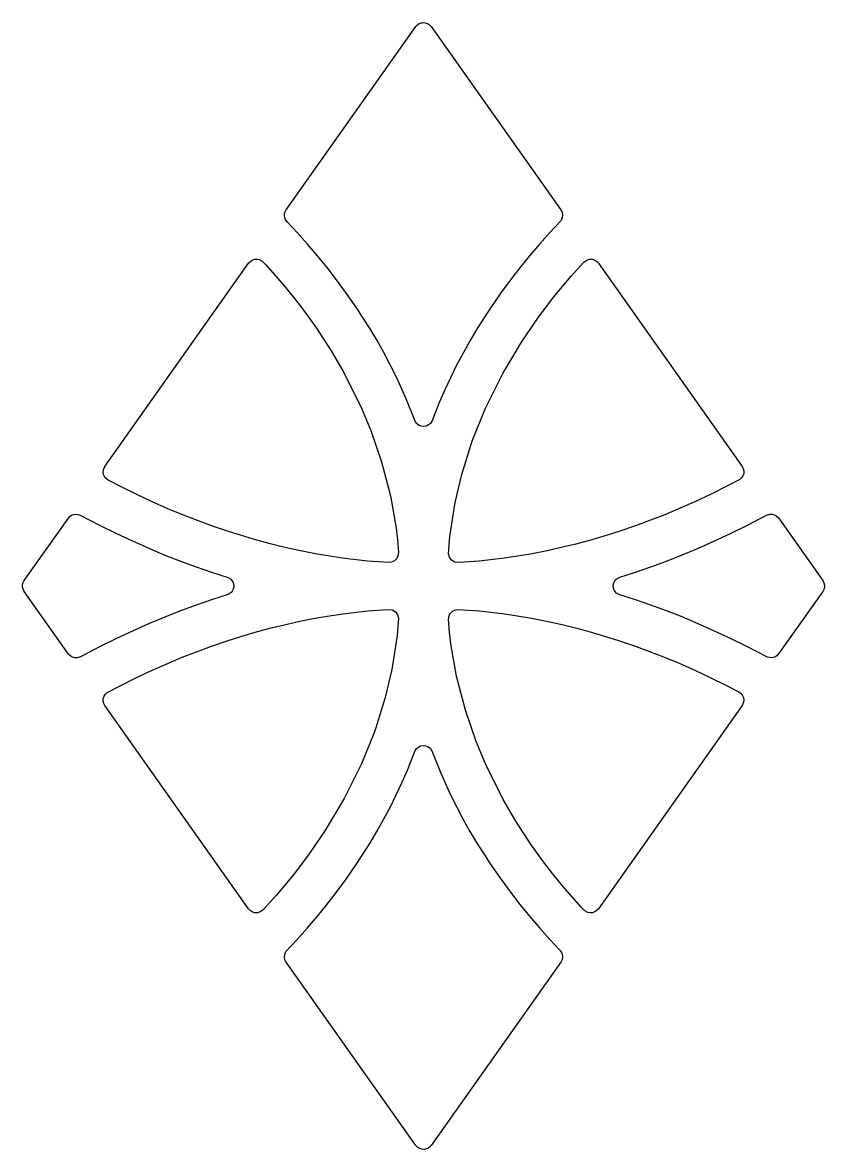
# Model space of a CAD drawing. Header units: millimetres. Extents: x 16.7 to 65.3, y 6.9 to 75.1.
import ezdxf

# ---------------------------------------------------------------- set-up
doc = ezdxf.new("R2010")
doc.units = ezdxf.units.MM
doc.layers.add('CUT', color=7, linetype='Continuous')

msp = doc.modelspace()

# ---------------------------------------------------------------- linework, layer by layer
at = {"layer": 'CUT'}
for points in [[(32.739, 63.032), (32.646, 63.164), (32.597, 63.302), (32.586, 63.38), (32.585, 63.465), (32.614, 63.603), (32.688, 63.752), (40.535, 74.85), (40.632, 74.956), (40.741, 75.027), (40.96, 75.089), (41.108, 75.08), (41.246, 75.035), (41.367, 74.956), (41.465, 74.85), (49.312, 63.753), (49.384, 63.614), (49.416, 63.461), (49.4, 63.29), (49.354, 63.163), (49.309, 63.09), (48.65, 62.382), (48.023, 61.684), (47.415, 60.974), (46.898, 60.339), (46.327, 59.606), (45.682, 58.73), (45.034, 57.797), (44.244, 56.569), (43.815, 55.849), (43, 54.357), (42.645, 53.639), (42.285, 52.867), (41.976, 52.152), (41.502, 50.954), (41.418, 50.836), (41.306, 50.742), (41.174, 50.679), (41.03, 50.652), (40.884, 50.663), (40.742, 50.712), (40.574, 50.841), (40.491, 50.963), (39.953, 52.317), (39.376, 53.597), (38.989, 54.377), (38.595, 55.122), (38.186, 55.848), (37.762, 56.561), (37.314, 57.272), (36.961, 57.805), (36.345, 58.693), (35.677, 59.602), (35.166, 60.26), (34.585, 60.974), (33.988, 61.671), (33.351, 62.382)], [(37.24, 51.764), (37.809, 50.403), (38.464, 48.517), (39.003, 46.453), (39.345, 44.492), (39.429, 43.792), (39.483, 43.027), (39.456, 42.812), (39.389, 42.673), (39.235, 42.517), (39.039, 42.432), (38.888, 42.419), (38.594, 42.433), (37.61, 42.51), (36.085, 42.685), (35.333, 42.795), (34.47, 42.943), (33.458, 43.143), (32.531, 43.351), (31.716, 43.553), (30.905, 43.773), (29.251, 44.275), (28.293, 44.6), (27.314, 44.957), (26.467, 45.288), (25.532, 45.677), (24.541, 46.113), (23.654, 46.528), (22.698, 46.998), (21.919, 47.401), (21.74, 47.547), (21.635, 47.747), (21.612, 47.883), (21.625, 48.029), (21.716, 48.236), (30.413, 60.535), (30.561, 60.679), (30.762, 60.764), (30.909, 60.775), (31.059, 60.745), (31.236, 60.65), (31.447, 60.434), (32.041, 59.772), (32.587, 59.134), (33.199, 58.386), (33.732, 57.697), (34.473, 56.661), (35.408, 55.225), (36.168, 53.914)], [(43.118, 42.416), (42.892, 42.448), (42.701, 42.562), (42.568, 42.741), (42.514, 42.956), (42.594, 43.99), (42.915, 46.051), (43.312, 47.745), (43.889, 49.587), (43.97, 49.813), (44.76, 51.764), (45.802, 53.859), (46.925, 55.754), (47.912, 57.213), (48.799, 58.384), (49.287, 58.982), (49.941, 59.75), (50.705, 60.595), (50.878, 60.721), (51.022, 60.767), (51.229, 60.766), (51.369, 60.72), (51.49, 60.641), (51.587, 60.535), (60.284, 48.236), (60.354, 48.103), (60.387, 47.958), (60.381, 47.809), (60.336, 47.666), (60.256, 47.54), (60.146, 47.44), (59.368, 47.03), (58.406, 46.556), (57.469, 46.118), (56.583, 45.727), (55.599, 45.315), (54.736, 44.977), (53.832, 44.644), (52.887, 44.319), (52.049, 44.053), (51.199, 43.802), (50.212, 43.534), (49.422, 43.34), (48.591, 43.154), (47.58, 42.952), (46.839, 42.823), (45.886, 42.681), (44.387, 42.509)], [(20.242, 36.718), (20.039, 36.654), (19.868, 36.659), (19.666, 36.738), (19.512, 36.881), (16.832, 40.671), (16.76, 40.809), (16.729, 40.957), (16.729, 41.043), (16.756, 41.175), (16.832, 41.329), (19.505, 45.109), (19.607, 45.22), (19.732, 45.298), (19.945, 45.349), (20.17, 45.314), (21.432, 44.658), (22.424, 44.169), (23.376, 43.724), (24.377, 43.281), (25.351, 42.875), (26.3, 42.505), (27.248, 42.158), (28.164, 41.845), (29.18, 41.517), (29.32, 41.425), (29.408, 41.327), (29.453, 41.25), (29.481, 41.184), (29.51, 41.042), (29.51, 40.958), (29.48, 40.812), (29.413, 40.68), (29.361, 40.615), (29.305, 40.561), (29.18, 40.482), (28.165, 40.155), (27.246, 39.841), (26.3, 39.495), (25.344, 39.12), (24.349, 38.706), (23.422, 38.297), (22.423, 37.83), (21.432, 37.342)], [(61.758, 45.282), (61.961, 45.346), (62.132, 45.341), (62.334, 45.262), (62.488, 45.119), (65.168, 41.329), (65.24, 41.191), (65.271, 41.043), (65.271, 40.957), (65.244, 40.825), (65.168, 40.671), (62.495, 36.891), (62.393, 36.78), (62.268, 36.702), (62.055, 36.651), (61.83, 36.686), (60.568, 37.342), (59.576, 37.831), (58.624, 38.276), (57.623, 38.719), (56.649, 39.125), (55.7, 39.495), (54.752, 39.842), (53.836, 40.155), (52.82, 40.483), (52.68, 40.575), (52.592, 40.673), (52.547, 40.75), (52.519, 40.816), (52.49, 40.958), (52.49, 41.042), (52.52, 41.188), (52.587, 41.32), (52.639, 41.385), (52.695, 41.439), (52.82, 41.518), (53.835, 41.845), (54.754, 42.159), (55.7, 42.505), (56.656, 42.88), (57.651, 43.294), (58.578, 43.703), (59.577, 44.17), (60.568, 44.658)], [(38.882, 39.584), (39.108, 39.552), (39.299, 39.438), (39.432, 39.259), (39.486, 39.044), (39.406, 38.01), (39.085, 35.949), (38.688, 34.255), (38.111, 32.413), (38.03, 32.187), (37.24, 30.236), (36.198, 28.141), (35.075, 26.246), (34.088, 24.787), (33.201, 23.616), (32.713, 23.018), (32.059, 22.25), (31.295, 21.405), (31.122, 21.279), (30.978, 21.233), (30.771, 21.234), (30.631, 21.28), (30.51, 21.359), (30.413, 21.465), (21.716, 33.764), (21.646, 33.897), (21.613, 34.042), (21.619, 34.191), (21.664, 34.334), (21.744, 34.46), (21.854, 34.56), (22.632, 34.97), (23.594, 35.444), (24.531, 35.882), (25.417, 36.273), (26.401, 36.685), (27.264, 37.023), (28.168, 37.356), (29.113, 37.681), (29.951, 37.947), (30.801, 38.198), (31.788, 38.466), (32.578, 38.66), (33.409, 38.846), (34.42, 39.048), (35.161, 39.177), (36.114, 39.319), (37.613, 39.491)], [(44.76, 30.236), (44.191, 31.597), (43.536, 33.483), (42.997, 35.547), (42.655, 37.508), (42.571, 38.208), (42.517, 38.973), (42.544, 39.188), (42.611, 39.327), (42.765, 39.483), (42.961, 39.568), (43.112, 39.581), (43.406, 39.567), (44.39, 39.49), (45.915, 39.315), (46.667, 39.205), (47.53, 39.057), (48.542, 38.857), (49.469, 38.649), (50.284, 38.447), (51.095, 38.227), (52.749, 37.725), (53.707, 37.4), (54.686, 37.043), (55.533, 36.712), (56.468, 36.323), (57.459, 35.887), (58.346, 35.472), (59.302, 35.002), (60.081, 34.599), (60.26, 34.453), (60.365, 34.253), (60.388, 34.117), (60.375, 33.971), (60.284, 33.764), (51.587, 21.465), (51.439, 21.321), (51.238, 21.236), (51.091, 21.225), (50.941, 21.255), (50.764, 21.35), (50.553, 21.566), (49.959, 22.228), (49.413, 22.866), (48.801, 23.614), (48.268, 24.303), (47.527, 25.339), (46.592, 26.775), (45.832, 28.086)], [(49.261, 18.968), (49.354, 18.836), (49.403, 18.698), (49.414, 18.62), (49.415, 18.535), (49.386, 18.397), (49.312, 18.248), (41.465, 7.15), (41.368, 7.044), (41.259, 6.973), (41.04, 6.911), (40.892, 6.92), (40.754, 6.965), (40.633, 7.044), (40.535, 7.15), (32.688, 18.247), (32.616, 18.386), (32.584, 18.539), (32.6, 18.71), (32.646, 18.837), (32.691, 18.91), (33.35, 19.618), (33.977, 20.316), (34.585, 21.026), (35.102, 21.661), (35.673, 22.394), (36.318, 23.27), (36.966, 24.203), (37.756, 25.431), (38.185, 26.151), (39, 27.643), (39.355, 28.361), (39.715, 29.133), (40.024, 29.848), (40.498, 31.046), (40.582, 31.164), (40.694, 31.258), (40.826, 31.321), (40.97, 31.348), (41.116, 31.337), (41.258, 31.288), (41.426, 31.159), (41.509, 31.037), (42.047, 29.683), (42.624, 28.403), (43.011, 27.623), (43.405, 26.878), (43.814, 26.152), (44.238, 25.439), (44.686, 24.728), (45.039, 24.195), (45.655, 23.307), (46.323, 22.398), (46.834, 21.74), (47.415, 21.026), (48.012, 20.329), (48.649, 19.618)]]:
    msp.add_lwpolyline(points, close=True, dxfattribs=at)

doc.saveas('drawing.dxf')
